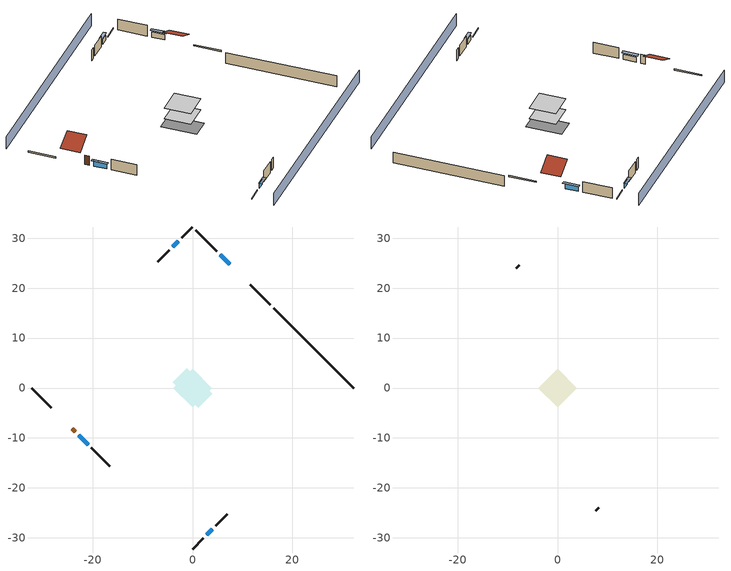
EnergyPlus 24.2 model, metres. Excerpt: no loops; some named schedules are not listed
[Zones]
conditioned space
 floor adiabatic (AdiabaticFloorConstruction): -3.84,0 0,3.84 3.84,0 0,-3.84 z0.3
 floor foundation (Slab1 construction): -4,1.14 -1.14,4 4,-1.14 1.14,-4 z-2.13
 wall outside (RimJoist1 construction): 15.59,16.67 11.62,20.64 z0.3:0.61
 wall outside (RimJoist2 construction): 0,-32.26 2.2,-30.06 z0.3:0.61
 wall outside (RimJoist3 construction): -32.26,0 -28.29,-3.97 z0.3:0.61
 wall outside (RimJoist4 construction): 0,32.26 -2.2,30.06 z0.3:0.61
 wall outside (AdiabaticWallConstruction 1): -24.11,-8.15 -23.46,-8.8 z0.3:2.34
 wall outside (AdiabaticWallConstruction): 7.44,24.82 5.54,26.72 / -22.8,-9.45 -20.9,-11.35 z0.3:1.49; 2.85,-29.4 4,-28.26 / -2.85,29.4 -4,28.26 z0.3:1.4
 wall outside (Wall1 construction): 4.88,27.38 0.66,31.6 z0.3:2.74
 wall outside (Wall2 construction): 4.66,-27.6 7,-25.25 z0.3:2.74
 wall outside (Wall3 construction): -20.25,-12.01 -16.56,-15.69 z0.3:2.74
 wall outside (Wall4 construction): -4.66,27.6 -7,25.25 z0.3:2.74
 wall foundation (FoundationWall1 construction): 32.26,0 16.24,16.01 z-2.13:0.3
 window (WindowConstruction): 7.44,24.82 5.54,26.72 z0.3:1.49
 window (WindowConstruction 1): 2.86,-29.4 4,-28.26 z0.3:1.4
 window (WindowConstruction 2): -22.8,-9.45 -20.9,-11.35 z0.3:1.49
 window (WindowConstruction 3): -2.86,29.4 -4,28.26 z0.3:1.4
 door (Door): -24.11,-8.15 -23.46,-8.79 z0.3:2.34
 ceiling adiabatic (AdiabaticFloorConstruction): 0,-3.84 3.84,0 0,3.84 -3.84,0 z0.3
attic - vented
 floor to conditioned space (Floor1 construction Reversed): -3.84,0 0,3.84 3.84,0 0,-3.84 z2.74
 wall outside (Wall5 construction): 7.66,-24.6 8.25,-24 z0.3:2.74
 wall outside (Wall6 construction): -7.66,24.6 -8.25,24 z0.3:2.74
 roof outside (Roof1 construction): 8.09,24.16,2.74 5.53,21.6,4.56 8.4,18.73,4.56 10.96,21.29,2.74
 roof outside (Roof2 construction): -24.76,-7.49,2.74 -22.2,-4.93,4.56 -25.07,-2.06,4.56 -27.63,-4.62,2.74
shading: 3.23,-35.49 35.49,-3.23 / -3.23,35.49 -35.49,3.23 z0:2.74; 5.32,26.94 7.65,24.6 8.08,25.03 5.75,27.37 z1.8; 4.21,-28.04 2.64,-29.62 3.07,-30.05 4.65,-28.47 z1.71; -20.69,-11.57 -23.02,-9.24 -23.45,-9.67 -21.12,-12 z1.8; -4.21,28.04 -2.64,29.62 -3.07,30.05 -4.65,28.47 z1.71
[Building]
Building 1: Terrain=Suburbs
[Site:Location]
Portland Intl Arpt_OR: Latitude {deg}=45.59; Longitude {deg}=-122.6; Time Zone {hr}=-8; Elevation {m}=33; Keep Site Location Information=Yes
[Site:GroundTemperature:Shallow]
10.2558, 8.96328, 8.85977, 9.47314, 11.9355, 14.3863, 16.5111, 17.8571, 17.9714, 16.8767, 14.8061, 12.4304
[Site:WaterMainsTemperature]
Calculation Method=Schedule; Temperature Schedule=mains temperature schedule
[Material] Roughness=Rough; Thermal Absorptance=0.9
Name | Thickness {m} | Conductivity {W/m-K} | Density {kg/m3} | Specific Heat {J/kg-K} | Solar Absorptance | Visible Absorptance
asphalt or fiberglass shingles | 0.00635 | 0.162714 | 1121.4 | 1465.45 | 0.85 | 0.85
ceiling loosefill ins | 0.0846667 | 0.0480833 | 16.02 | 1046.75 | 0.7 | 0.7
ceiling stud and cavity | 0.1397 | 0.0920385 | 65.682 | 1177.47 | 0.7 | 0.7
concrete 4.0 in. | 0.1016 | 1.803125 | 2242.8 | 837.4 | 0.7 | 0.7
concrete 8.0 in. | 0.2032 | 1.803125 | 2242.8 | 837.4 | 0.7 | 0.7
door material | 0.04445 | 0.0612267 | 512.64 | 1214.23 | 0.7 | 0.7
floor covering | 0.0127 | 0.0450781 | 54.468 | 1339.84 | 0.9 | 0.9
floor covering 1 | 0.0127 | 0.0433444 | 54.468 | 1339.84 | 0.6 | 0.6
floor rigid ins; wall rigid ins | 0.512978 | 0.029427 | 32.04 | 1214.23 | 0.7 | 0.7
floor stud and cavity | 0.1397 | 1.75129 | 37.0049 | 1207.88 | 0.7 | 0.7
furniture material conditioned space 1 | 0.1524 | 0.115458 | 640.8 | 1214.23 | 0.6 | 0.6
gypsum board | 0.0127 | 0.160291 | 801 | 837.4 | 0.6 | 0.6
gypsum board 1 | 0.0127 | 0.160291 | 801 | 837.4 | 0.7 | 0.7
osb sheathing 0.5 in. | 0.0127 | 0.115458 | 512.64 | 1214.23 | 0.6 | 0.6
osb sheathing 0.5 in. 1 | 0.0127 | 0.115458 | 512.64 | 1214.23 | 0.7 | 0.7
osb sheathing 0.75 in. | 0.01905 | 0.115458 | 512.64 | 1214.23 | 0.7 | 0.7
rim joist stud and cavity | 0.0508 | 0.178688 | 50.32683 | 1063.81 | 0.6 | 0.6
roof rigid ins | 0.00281632 | 0.029427 | 32.04 | 1214.23 | 0.7 | 0.7
wall stud and cavity | 0.1397 | 0.550994 | 139.0536 | 1170.24 | 0.7 | 0.7
wall stud and cavity 1 | 0.1397 | 0.727959 | 139.0536 | 1170.24 | 0.6 | 0.6
wall stud and cavity 2 | 0.0889 | 0.380278 | 52.3479 | 1209.89 | 0.7 | 0.7
wall stud and cavity 3 | 0.0889 | 0.391764 | 83.0341 | 1211.67 | 0.7 | 0.7
wood siding | 0.0254 | 0.102417 | 544.68 | 1172.36 | 0.85 | 0.85
wood siding 1; wood siding 2 | 0.0254 | 0.102417 | 544.68 | 1172.36 | 0.7 | 0.7
[WindowMaterial:SimpleGlazingSystem]
WindowMaterial: U-Factor {W/m2-K}=4.76952; Solar Heat Gain Coefficient=0.63
[Construction]
AdiabaticFloorConstruction: floor stud and cavity, floor rigid ins, osb sheathing 0.75 in., floor covering 1
AdiabaticWallConstruction: wood siding 1, wall rigid ins, wall stud and cavity 2, gypsum board
AdiabaticWallConstruction 1: wood siding 2, wall rigid ins, wall stud and cavity 2, gypsum board
Door: door material
Floor1 construction Reversed: gypsum board, ceiling stud and cavity, ceiling loosefill ins
FoundationWall1 construction: concrete 8.0 in., gypsum board 1
furniture construction conditioned space 1: furniture material conditioned space 1
PartitionWallConstruction: gypsum board, wall stud and cavity 3, gypsum board
RimJoist1 construction; RimJoist2 construction; RimJoist3 construction; RimJoist4 construction: wood siding, rim joist stud and cavity
Roof1 construction; Roof2 construction: asphalt or fiberglass shingles, roof rigid ins, osb sheathing 0.5 in.
Slab1 construction: concrete 4.0 in., floor covering
Wall1 construction; Wall2 construction; Wall3 construction; Wall4 construction: wood siding, osb sheathing 0.5 in. 1, wall stud and cavity, gypsum board
Wall5 construction; Wall6 construction: wood siding, osb sheathing 0.5 in. 1, wall stud and cavity 1
WindowConstruction; WindowConstruction 1; WindowConstruction 2; WindowConstruction 3: WindowMaterial
[Zone] Multiplier=1; Part of Total Floor Area=Yes
Name | Volume {m3}
attic - vented | 11.9124
conditioned space | 143.623
[Space]
Name | Zone | Volume {m3}
attic - vented 1 | attic - vented | 11.9124
conditioned space 1 | conditioned space | 143.623
[ZoneInfiltration:EffectiveLeakageArea]
infil attic - vented 1: Zone or Space=attic - vented 1; Schedule=Always On Discrete; Effective Air Leakage Area {cm2}=981.577; Stack Coefficient=8.43826e-05; Wind Coefficient=3.11311e-05
[ZoneMixing]
whole house fan mix: Zone or Space=attic - vented; Schedule=Always On Continuous; Design Flow Rate Calculation Method=Flow/Zone; Design Flow Rate {m3/s}=0; Source Zone or Space=conditioned space
[SurfaceProperty:ExposedFoundationPerimeter]
Slab1: Exposed Perimeter Calculation Method=TotalExposedPerimeter; Total Exposed Perimeter {m}=22.64664
[SurfaceProperty:IncidentSolarMultiplier] Incident Solar Multiplier=1; Incident Solar Multiplier Schedule=trans schedule winter=0.85 summer=0.7
Window1; Window2; Window3; Window4
[InternalMass] Zone or ZoneList=conditioned space; Space or SpaceList=conditioned space 1
Name | Construction | Surface Area {m2}
furniture mass conditioned space 1 | furniture construction conditioned space 1 | 23.56021
partition wall mass | PartitionWallConstruction | 58.90053
[Lights]
interior lighting: Zone or ZoneList or Space or SpaceList=conditioned space 1; Schedule=lighting_interior; Design Level Calculation Method=LightingLevel; Lighting Level {W}=154.642; Return Air Fraction=0; Fraction Radiant=0.6; Fraction Visible=0.2; Fraction Replaceable=1
[People]
occupants: Zone or ZoneList or Space or SpaceList=conditioned space 1; Number of People Schedule=occupants; Number of People Calculation Method=People; Number of People=4; Fraction Radiant=0.314171; Sensible Heat Fraction=0.56303; Activity Level Schedule=occupants activity schedule; Carbon Dioxide Generation Rate {m3/s-W}=0; Enable ASHRAE 55 Comfort Warnings=No; Mean Radiant Temperature Calculation Type=EnclosureAveraged
[ElectricEquipment] Zone or ZoneList or Space or SpaceList=conditioned space 1; Design Level Calculation Method=EquipmentLevel
Name | Schedule | Design Level {W} | Fraction Latent | Fraction Radiant | Fraction Lost
clothes dryer | clothes_dryer | 504.592 | 0.015 | 0.081 | 0.85
clothes washer | clothes_washer | 434.346 | 0.03 | 0.162 | 0.7
cooking range | cooking_range | 92.6223 | 0.16 | 0.384 | 0.2
fridge | fridge schedule | 49.4292 | 0 | 0.6 | 0
mech vent bath fan 0 | mech vent bath fan 0 schedule | 15 | 0 | 0 | 1
mech vent house fan | mech vent house fan schedule | 0 | 0 | 0 | 1
mech vent house fan cfis | mech vent house fan cfis schedule | 0 | 0 | 0 | 0
mech vent range fan 0 | mech vent range fan 0 schedule | 30 | 0 | 0 | 1
misc plug loads | plug_loads_other | 351.786 | 0.021 | 0.558 | 0.049
misc tv | plug_loads_tv | 588.525 | 0 | 0.6 | 0
whole house fan | Always On Discrete | 0 | 0 | 0 | 1
[OtherEquipment] Zone or ZoneList or Space or SpaceList=conditioned space 1; Design Level Calculation Method=EquipmentLevel
Name | Fuel Type | Schedule | Design Level {W} | Fraction Latent | Fraction Radiant | Fraction Lost
clothes dryer 1 | NaturalGas | clothes_dryer | 6703.58 | 0.015 | 0.081 | 0.85
cooking range 1 | NaturalGas | cooking_range | 2714.49 | 0.16 | 0.384 | 0.2
general water use latent | None | general water use schedule | 81.0615 | 1 | 0 | 0
general water use sensible | None | general water use schedule | -79.8895 | 0 | 0.6 | 0
mech vent house fan latent load; water heater lat | None | Always On Discrete | 0 | 1 | 0 | 0
mech vent house fan sensible load; water heater sens | None | Always On Discrete | 0 | 0 | 0 | 0
misc fireplace | NaturalGas | misc fireplace schedule | 457.794 | 0.1 | 0.3 | 0.4
water heater energy adjustment1 | Electricity | Always On Discrete | 0.01 | 0 | 0 | 1
[ZoneInfiltration:DesignFlowRate] Zone or ZoneList or Space or SpaceList=conditioned space 1; Schedule=Always On Discrete; Design Flow Rate Calculation Method=Flow/Zone; Design Flow Rate {m3/s}=0
infil flow; natural vent flow; whole house fan flow
[AvailabilityManager:Scheduled]
furnace airloop Availability Manager: Schedule=Always On Discrete
[Foundation:Kiva]
Foundation Kiva 1: Initial Indoor Air Temperature {C}=22.2222; Wall Height Above Grade {m}=0.3048; Wall Depth Below Slab {m}=0.2032
[Foundation:Kiva:Settings]
Soil Conductivity {W/m-K}=1.9041; Soil Density {kg/m3}=1842.3; Soil Specific Heat {J/kg-K}=418.7; Ground Solar Absorptivity=0.9; Ground Thermal Absorptivity=0.9; Ground Surface Roughness {m}=0.03; Far-Field Width {m}=40; Deep-Ground Boundary Condition=ZeroFlux; Deep-Ground Depth {m}=40; Minimum Cell Dimension {m}=0.2; Maximum Cell Growth Coefficient=3; Simulation Timestep=Timestep
[Exterior:Lights]
exterior lighting: Schedule=exterior lighting schedule; Design Level {W}=5.05151
[EnergyManagementSystem:GlobalVariable]
furnace_airloop_Fan_RTF
infil_program_Qfan
infil_program_Qinf
natural_vent_program_Qnv
natural_vent_program_Qwhf
[EnergyManagementSystem:Sensor]
Name | Output:Variable or Output:Meter Index Key | Output:Variable or Output:Meter
airflow_gain | infil flow | Infiltration Sensible Heat Gain Energy
airflow_gain_1 | natural vent flow | Infiltration Sensible Heat Gain Energy
airflow_gain_2 | whole house fan flow | Infiltration Sensible Heat Gain Energy
airflow_loss | infil flow | Infiltration Sensible Heat Loss Energy
airflow_loss_1 | natural vent flow | Infiltration Sensible Heat Loss Energy
airflow_loss_2 | whole house fan flow | Infiltration Sensible Heat Loss Energy
clg_load_cond |  | Cooling:EnergyTransfer:Zone:CONDITIONED SPACE
clg_sp_s; clg_sp_s_1 | cooling setpoint | Schedule Value
clothes_dryer_exhaust_0_sch_s | clothes_dryer | Schedule Value
cool_season | cooling season schedule | Schedule Value
htg_load_cond |  | Heating:EnergyTransfer:Zone:CONDITIONED SPACE
htg_sp_s; htg_sp_s_1 | heating setpoint | Schedule Value
ig_ee_conv | clothes dryer | Electric Equipment Convective Heating Energy
ig_ee_conv_2 | cooking range | Electric Equipment Convective Heating Energy
ig_ee_conv_3 | fridge | Electric Equipment Convective Heating Energy
ig_ee_conv_4 | misc plug loads | Electric Equipment Convective Heating Energy
ig_ee_conv_5 | misc tv | Electric Equipment Convective Heating Energy
ig_ee_conv_6 | whole house fan | Electric Equipment Convective Heating Energy
ig_ee_rad | clothes dryer | Electric Equipment Radiant Heating Energy
ig_ee_rad_2 | cooking range | Electric Equipment Radiant Heating Energy
ig_ee_rad_3 | fridge | Electric Equipment Radiant Heating Energy
ig_ee_rad_4 | misc plug loads | Electric Equipment Radiant Heating Energy
ig_ee_rad_5 | misc tv | Electric Equipment Radiant Heating Energy
ig_ee_rad_6 | whole house fan | Electric Equipment Radiant Heating Energy
ig_lgt_conv | interior lighting | Lights Convective Heating Energy
ig_lgt_rad | interior lighting | Lights Radiant Heating Energy
ig_lgt_vis | interior lighting | Lights Visible Radiation Heating Energy
ig_oe_conv | clothes dryer 1 | Other Equipment Convective Heating Energy
ig_oe_conv_1 | cooking range 1 | Other Equipment Convective Heating Energy
ig_oe_conv_2 | general water use latent | Other Equipment Convective Heating Energy
ig_oe_conv_3 | general water use sensible | Other Equipment Convective Heating Energy
ig_oe_conv_4 | misc fireplace | Other Equipment Convective Heating Energy
ig_oe_conv_5 | water heater energy adjustment1 | Other Equipment Convective Heating Energy
ig_oe_conv_6 | water heater lat | Other Equipment Convective Heating Energy
ig_oe_conv_7 | water heater sens | Other Equipment Convective Heating Energy
ig_oe_rad | clothes dryer 1 | Other Equipment Radiant Heating Energy
ig_oe_rad_1 | cooking range 1 | Other Equipment Radiant Heating Energy
ig_oe_rad_2 | general water use latent | Other Equipment Radiant Heating Energy
ig_oe_rad_3 | general water use sensible | Other Equipment Radiant Heating Energy
ig_oe_rad_4 | misc fireplace | Other Equipment Radiant Heating Energy
ig_oe_rad_5 | water heater energy adjustment1 | Other Equipment Radiant Heating Energy
ig_oe_rad_6 | water heater lat | Other Equipment Radiant Heating Energy
ig_oe_rad_7 | water heater sens | Other Equipment Radiant Heating Energy
ig_ppl_conv | occupants | People Convective Heating Energy
ig_ppl_rad | occupants | People Radiant Heating Energy
im_conv | furniture mass conditioned space 1 | Surface Inside Face Convection Heat Gain Energy
im_conv_1 | partition wall mass | Surface Inside Face Convection Heat Gain Energy
im_ig | furniture mass conditioned space 1 | Surface Inside Face Internal Gains Radiation Heat Gain Energy
im_ig_1 | partition wall mass | Surface Inside Face Internal Gains Radiation Heat Gain Energy
im_lgt | furniture mass conditioned space 1 | Surface Inside Face Lights Radiation Heat Gain Energy
im_lgt_1 | partition wall mass | Surface Inside Face Lights Radiation Heat Gain Energy
im_sol | furniture mass conditioned space 1 | Surface Inside Face Solar Radiation Heat Gain Energy
im_sol_1 | partition wall mass | Surface Inside Face Solar Radiation Heat Gain Energy
im_surf | furniture mass conditioned space 1 | Surface Inside Face Net Surface Thermal Radiation Heat Gain Energy
im_surf_1 | partition wall mass | Surface Inside Face Net Surface Thermal Radiation Heat Gain Energy
mech_vent_bath_fan_0_sch_s | mech vent bath fan 0 schedule | Schedule Value
mech_vent_range_fan_0_sch_s | mech vent range fan 0 schedule | Schedule Value
mv_conv | mech vent bath fan 0 | Electric Equipment Convective Heating Energy
mv_conv_1 | mech vent house fan | Electric Equipment Convective Heating Energy
mv_conv_2 | mech vent house fan cfis | Electric Equipment Convective Heating Energy
mv_conv_3 | mech vent range fan 0 | Electric Equipment Convective Heating Energy
mv_conv_4 | mech vent house fan latent load | Other Equipment Convective Heating Energy
mv_conv_5 | mech vent house fan sensible load | Other Equipment Convective Heating Energy
mv_rad | mech vent bath fan 0 | Electric Equipment Radiant Heating Energy
mv_rad_1 | mech vent house fan | Electric Equipment Radiant Heating Energy
mv_rad_2 | mech vent house fan cfis | Electric Equipment Radiant Heating Energy
mv_rad_3 | mech vent range fan 0 | Electric Equipment Radiant Heating Energy
mv_rad_4 | mech vent house fan latent load | Other Equipment Radiant Heating Energy
mv_rad_5 | mech vent house fan sensible load | Other Equipment Radiant Heating Energy
natural_vent_s | natural vent schedule | Schedule Value
out_pb_s |  | Site Outdoor Air Barometric Pressure
out_wt_s |  | Site Outdoor Air Humidity Ratio
site_vw_s |  | Site Wind Speed
ss_back_out | Window1 | Surface Window Shortwave from Zone Back Out Window Heat Transfer Rate
ss_back_out_1 | Window2 | Surface Window Shortwave from Zone Back Out Window Heat Transfer Rate
ss_back_out_2 | Window3 | Surface Window Shortwave from Zone Back Out Window Heat Transfer Rate
ss_back_out_3 | Window4 | Surface Window Shortwave from Zone Back Out Window Heat Transfer Rate
ss_conv | Door1 | Surface Inside Face Convection Heat Gain Energy
ss_conv_1 | Window1 | Surface Inside Face Convection Heat Gain Energy
ss_conv_2 | Window2 | Surface Inside Face Convection Heat Gain Energy
ss_conv_3 | Window3 | Surface Inside Face Convection Heat Gain Energy
ss_conv_4 | Window4 | Surface Inside Face Convection Heat Gain Energy
ss_ig | Door1 | Surface Inside Face Internal Gains Radiation Heat Gain Energy
ss_ig_1 | Window1 | Surface Inside Face Internal Gains Radiation Heat Gain Energy
ss_ig_2 | Window2 | Surface Inside Face Internal Gains Radiation Heat Gain Energy
ss_ig_3 | Window3 | Surface Inside Face Internal Gains Radiation Heat Gain Energy
ss_ig_4 | Window4 | Surface Inside Face Internal Gains Radiation Heat Gain Energy
ss_lgt | Door1 | Surface Inside Face Lights Radiation Heat Gain Energy
ss_sol | Door1 | Surface Inside Face Solar Radiation Heat Gain Energy
ss_surf | Door1 | Surface Inside Face Net Surface Thermal Radiation Heat Gain Energy
ss_surf_1 | Window1 | Surface Inside Face Net Surface Thermal Radiation Heat Gain Energy
ss_surf_2 | Window2 | Surface Inside Face Net Surface Thermal Radiation Heat Gain Energy
ss_surf_3 | Window3 | Surface Inside Face Net Surface Thermal Radiation Heat Gain Energy
ss_surf_4 | Window4 | Surface Inside Face Net Surface Thermal Radiation Heat Gain Energy
ss_trans_in | Window1 | Surface Window Transmitted Solar Radiation Rate
ss_trans_in_1 | Window2 | Surface Window Transmitted Solar Radiation Rate
ss_trans_in_2 | Window3 | Surface Window Transmitted Solar Radiation Rate
ss_trans_in_3 | Window4 | Surface Window Transmitted Solar Radiation Rate
ss_trans_out | Window1 | Surface Inside Face Initial Transmitted Diffuse Transmitted Out Window Solar Radiation Rate
ss_trans_out_1 | Window2 | Surface Inside Face Initial Transmitted Diffuse Transmitted Out Window Solar Radiation Rate
ss_trans_out_2 | Window3 | Surface Inside Face Initial Transmitted Diffuse Transmitted Out Window Solar Radiation Rate
ss_trans_out_3 | Window4 | Surface Inside Face Initial Transmitted Diffuse Transmitted Out Window Solar Radiation Rate
s_conv | Floor1 | Surface Inside Face Convection Heat Gain Energy
s_conv_1 | FoundationWall1 | Surface Inside Face Convection Heat Gain Energy
s_conv_10 | Wall2 | Surface Inside Face Convection Heat Gain Energy
s_conv_11 | Wall3 | Surface Inside Face Convection Heat Gain Energy
s_conv_12 | Wall4 | Surface Inside Face Convection Heat Gain Energy
s_conv_2 | inferred conditioned ceiling | Surface Inside Face Convection Heat Gain Energy
s_conv_3 | inferred conditioned floor | Surface Inside Face Convection Heat Gain Energy
s_conv_4 | RimJoist1 | Surface Inside Face Convection Heat Gain Energy
s_conv_5 | RimJoist2 | Surface Inside Face Convection Heat Gain Energy
s_conv_6 | RimJoist3 | Surface Inside Face Convection Heat Gain Energy
s_conv_7 | RimJoist4 | Surface Inside Face Convection Heat Gain Energy
s_conv_8 | Slab1 | Surface Inside Face Convection Heat Gain Energy
s_conv_9 | Wall1 | Surface Inside Face Convection Heat Gain Energy
s_ig | Floor1 | Surface Inside Face Internal Gains Radiation Heat Gain Energy
s_ig_1 | FoundationWall1 | Surface Inside Face Internal Gains Radiation Heat Gain Energy
s_ig_10 | Wall2 | Surface Inside Face Internal Gains Radiation Heat Gain Energy
s_ig_11 | Wall3 | Surface Inside Face Internal Gains Radiation Heat Gain Energy
s_ig_12 | Wall4 | Surface Inside Face Internal Gains Radiation Heat Gain Energy
s_ig_2 | inferred conditioned ceiling | Surface Inside Face Internal Gains Radiation Heat Gain Energy
s_ig_3 | inferred conditioned floor | Surface Inside Face Internal Gains Radiation Heat Gain Energy
s_ig_4 | RimJoist1 | Surface Inside Face Internal Gains Radiation Heat Gain Energy
s_ig_5 | RimJoist2 | Surface Inside Face Internal Gains Radiation Heat Gain Energy
s_ig_6 | RimJoist3 | Surface Inside Face Internal Gains Radiation Heat Gain Energy
s_ig_7 | RimJoist4 | Surface Inside Face Internal Gains Radiation Heat Gain Energy
s_ig_8 | Slab1 | Surface Inside Face Internal Gains Radiation Heat Gain Energy
s_ig_9 | Wall1 | Surface Inside Face Internal Gains Radiation Heat Gain Energy
s_lgt | Floor1 | Surface Inside Face Lights Radiation Heat Gain Energy
s_lgt_1 | FoundationWall1 | Surface Inside Face Lights Radiation Heat Gain Energy
s_lgt_10 | Wall2 | Surface Inside Face Lights Radiation Heat Gain Energy
s_lgt_11 | Wall3 | Surface Inside Face Lights Radiation Heat Gain Energy
s_lgt_12 | Wall4 | Surface Inside Face Lights Radiation Heat Gain Energy
s_lgt_2 | inferred conditioned ceiling | Surface Inside Face Lights Radiation Heat Gain Energy
s_lgt_3 | inferred conditioned floor | Surface Inside Face Lights Radiation Heat Gain Energy
s_lgt_4 | RimJoist1 | Surface Inside Face Lights Radiation Heat Gain Energy
s_lgt_5 | RimJoist2 | Surface Inside Face Lights Radiation Heat Gain Energy
s_lgt_6 | RimJoist3 | Surface Inside Face Lights Radiation Heat Gain Energy
s_lgt_7 | RimJoist4 | Surface Inside Face Lights Radiation Heat Gain Energy
s_lgt_8 | Slab1 | Surface Inside Face Lights Radiation Heat Gain Energy
s_lgt_9 | Wall1 | Surface Inside Face Lights Radiation Heat Gain Energy
s_sol | Floor1 | Surface Inside Face Solar Radiation Heat Gain Energy
s_sol_1 | FoundationWall1 | Surface Inside Face Solar Radiation Heat Gain Energy
s_sol_10 | Wall2 | Surface Inside Face Solar Radiation Heat Gain Energy
s_sol_11 | Wall3 | Surface Inside Face Solar Radiation Heat Gain Energy
s_sol_12 | Wall4 | Surface Inside Face Solar Radiation Heat Gain Energy
s_sol_2 | inferred conditioned ceiling | Surface Inside Face Solar Radiation Heat Gain Energy
s_sol_3 | inferred conditioned floor | Surface Inside Face Solar Radiation Heat Gain Energy
s_sol_4 | RimJoist1 | Surface Inside Face Solar Radiation Heat Gain Energy
s_sol_5 | RimJoist2 | Surface Inside Face Solar Radiation Heat Gain Energy
s_sol_6 | RimJoist3 | Surface Inside Face Solar Radiation Heat Gain Energy
s_sol_7 | RimJoist4 | Surface Inside Face Solar Radiation Heat Gain Energy
s_sol_8 | Slab1 | Surface Inside Face Solar Radiation Heat Gain Energy
s_sol_9 | Wall1 | Surface Inside Face Solar Radiation Heat Gain Energy
s_surf | Floor1 | Surface Inside Face Net Surface Thermal Radiation Heat Gain Energy
s_surf_1 | FoundationWall1 | Surface Inside Face Net Surface Thermal Radiation Heat Gain Energy
s_surf_10 | Wall2 | Surface Inside Face Net Surface Thermal Radiation Heat Gain Energy
s_surf_11 | Wall3 | Surface Inside Face Net Surface Thermal Radiation Heat Gain Energy
s_surf_12 | Wall4 | Surface Inside Face Net Surface Thermal Radiation Heat Gain Energy
s_surf_2 | inferred conditioned ceiling | Surface Inside Face Net Surface Thermal Radiation Heat Gain Energy
s_surf_3 | inferred conditioned floor | Surface Inside Face Net Surface Thermal Radiation Heat Gain Energy
s_surf_4 | RimJoist1 | Surface Inside Face Net Surface Thermal Radiation Heat Gain Energy
s_surf_5 | RimJoist2 | Surface Inside Face Net Surface Thermal Radiation Heat Gain Energy
s_surf_6 | RimJoist3 | Surface Inside Face Net Surface Thermal Radiation Heat Gain Energy
s_surf_7 | RimJoist4 | Surface Inside Face Net Surface Thermal Radiation Heat Gain Energy
s_surf_8 | Slab1 | Surface Inside Face Net Surface Thermal Radiation Heat Gain Energy
s_surf_9 | Wall1 | Surface Inside Face Net Surface Thermal Radiation Heat Gain Energy
water_heater_T_set | water heater setpoint | Schedule Value
[EnergyManagementSystem:Actuator]
Name | Actuated Component Unique | Actuated Component Type | Actuated Component Control Type
fridge_schedule_act | fridge schedule | Schedule:Constant | Schedule Value
infil_flow_act | infil flow | Zone Infiltration | Air Exchange Flow Rate
mech_vent_house_fan_cfis_act | mech vent house fan cfis | ElectricEquipment | Electricity Rate
mech_vent_house_fan_latent_load_act | mech vent house fan latent load | OtherEquipment | Power Level
mech_vent_house_fan_sensible_load_act | mech vent house fan sensible load | OtherEquipment | Power Level
natural_vent_flow_act | natural vent flow | Zone Infiltration | Air Exchange Flow Rate
water_heater_HPWHSchedOverride | water heater setpoint | Schedule:Constant | Schedule Value
water_heater_hpwh_ec_adj_act | water heater energy adjustment1 | OtherEquipment | Power Level
water_heater_lat_act | water heater lat | OtherEquipment | Power Level
water_heater_LESchedOverride | water heater BottomElementSetpoint | Schedule:Constant | Schedule Value
water_heater_sens_act | water heater sens | OtherEquipment | Power Level
water_heater_UESchedOverride | water heater TopElementSetpoint | Schedule:Constant | Schedule Value
whole_house_fan_act | whole house fan | ElectricEquipment | Electricity Rate
whole_house_fan_flow_act | whole house fan flow | Zone Infiltration | Air Exchange Flow Rate
whole_house_fan_mix_act | whole house fan mix | ZoneMixing | Air Exchange Flow Rate
